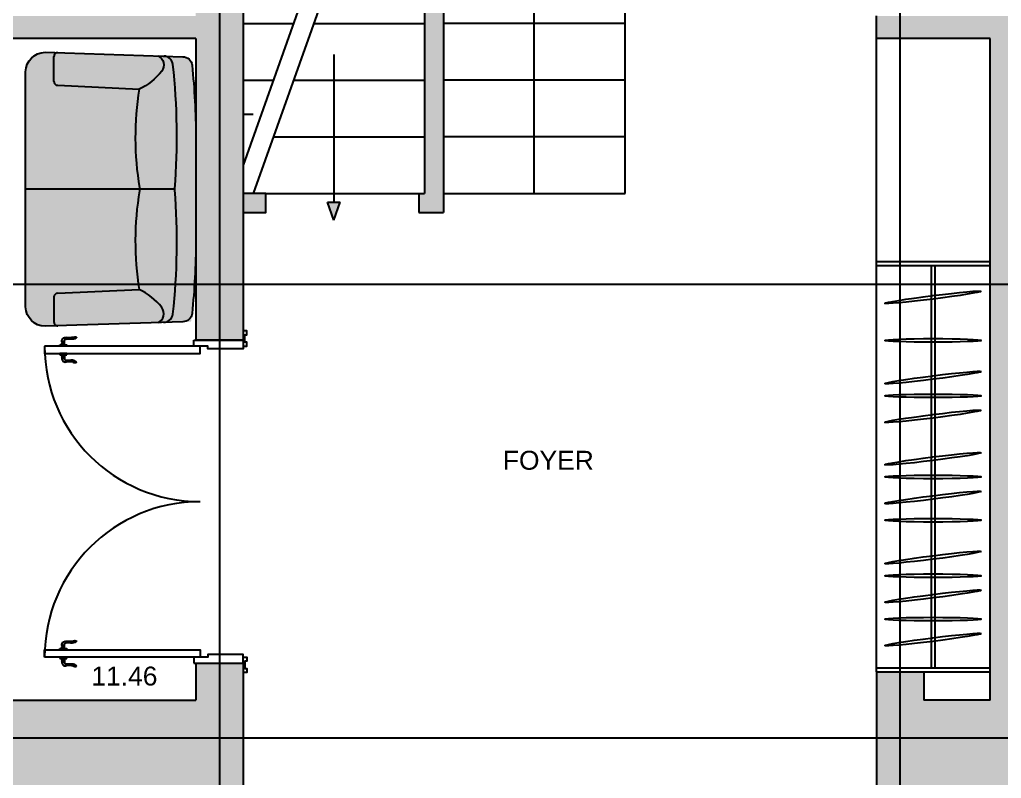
# Model space of a CAD drawing. Header units: millimetres. Extents: x 11159 to 50121, y 18346 to 37577.
# Drawn here: x 15978 to 21170, y 23942 to 27956 of the extents above; entities that cross this region are included whole.
import ezdxf

# ---------------------------------------------------------------- set-up
doc = ezdxf.new("R2010")
doc.units = ezdxf.units.MM
for name, color, linetype in [('area', 1, 'Continuous'), ('axis', 40, 'Continuous'), ('dim', 7, 'Continuous'), ('doors', 4, 'Continuous'), ('dwgmodels.com', 19, 'Continuous'), ('furnhatch', 254, 'Continuous'), ('furniture', 34, 'Continuous'), ('HATCH', 8, 'Continuous'), ('stairs', 19, 'Continuous'), ('wall', 5, 'Continuous')]:
    doc.layers.add(name, color=color, linetype=linetype)
doc.styles.add('KOTE', font='romrust.shx', dxfattribs={"width": 0.8})
doc.styles.get("Standard").update_dxf_attribs({"font": 'arial.ttf'})
doc.dimstyles.new('ayala 50', dxfattribs={"dimscale": 50, "dimtxt": 2.5, "dimasz": 1, "dimexe": 1, "dimexo": 2, "dimgap": 1, "dimtad": 1, "dimdec": 4, "dimzin": 9, "dimdsep": 46, "dimtxsty": 'KOTE', "dimblk": 'ARCHTICK', "dimcen": 0.09, "dimdle": 1, "dimadec": 0, "dimazin": 0, "dimtfac": 0.666667, "dimtdec": 4, "dimtix": 1, "dimtmove": 2, "dimatfit": 3, "dimfxl": 1, "dimtvp": 1, "dimtolj": 1, "dimarcsym": 0})

# ---------------------------------------------------------------- blocks, each defined once
blk = doc.blocks.new('_ArchTick')
at = {"color": 0, "linetype": 'ByBlock', "const_width": 0.15}
blk.add_lwpolyline([(-0.5, -0.5), (0.5, 0.5)], dxfattribs=at)
blk = doc.blocks.new('*D59')
at = {"layer": 'Defpoints', "color": 0}
for p in [(28435.1, 26556.4), (13435.1, 23556.4), (28435.1, 19246.4)]:
    blk.add_point(p, dxfattribs=at)
at = {"layer": 'dim', "color": 4, "lineweight": -2}
for p, q in [((28435.1, 26456.4), (28435.1, 19146.4)), ((13435.1, 23456.4), (13435.1, 19146.4)), ((13335.1, 19246.4), (28535.1, 19246.4))]:
    blk.add_line(p, q, dxfattribs=at)
at = {"layer": 'dim', "color": 4, "lineweight": -2, "xscale": 100, "yscale": 100, "zscale": 100, "rotation": 180}
blk.add_blockref('_ArchTick', (13435.1, 19246.4), dxfattribs=at)
at = {"layer": 'dim', "color": 4, "lineweight": -2, "xscale": 100, "yscale": 100, "zscale": 100}
blk.add_blockref('_ArchTick', (28435.1, 19246.4), dxfattribs=at)
at = {"layer": 'dim', "color": 3, "insert": (20935.1, 19366.4), "char_height": 200, "attachment_point": 5, "style": 'KOTE'}
blk.add_mtext('\\A1;15000', dxfattribs=at)
blk = doc.blocks.new('door-handle')
at = {"color": 0}
for p, q in [((-32, 10), (-32, -10)), ((-30, 9), (-32, 9)), ((-30, 9), (-30, -9)), ((-19, 9), (-21, 9)), ((-21, 9), (-21, -9)), ((-19, 10), (-19, -10)), ((-9, 10), (-19, 10)), ((0, 25), (-9, 25)), ((-9, 25), (-9, -25)), ((0, -25), (0, 25)), ((-32, -10), (-40.3, -10)), ((-30, -9), (-32, -9)), ((-19, -9), (-21, -9)), ((-9, -10), (-19, -10)), ((-9, -25), (0, -25)), ((-61.7, -93.1), (-60.8, -94))]:
    blk.add_line(p, q, dxfattribs=at)
for centre, radius, start, end in [((-34.5, -14.9), 25, 84.35495, 191.57472), ((-25.5, 16.2), 8.47, 237.89021, 302.10979), ((-91.1, -62.2), 42.6, 313.56134, 358.16916), ((-90.2, -63.1), 42.6, 313.56134, 358.16916), ((-242.8, -39.2), 184.8, 350.53954, 5.99139), ((-39.7, -19.5), 9.55, 85.97688, 192.32568), ((-595.6, -61.6), 548.1, 359.69304, 4.18611), ((-25.5, -16.2), 8.47, 57.89021, 122.10979), ((-38.9, -82.4), 25.1, 149.32935, 204.97263)]:
    blk.add_arc(centre, radius, start, end, dxfattribs=at)
blk = doc.blocks.new('love seat (pl)')
at = {"layer": 'furnhatch'}
blk.add_hatch(color=256, dxfattribs=at).paths.add_polyline_path([(701.2, -68.4), (724.6, -786, -0.44561), (617.9, -900), (-617.9, -900, -0.44561), (-724.6, -786), (-701.2, -68.4, -0.375487), (-656.5, -20.1, -0.026367), (-275, 0), (275, 0, -0.029374), (699.8, -25), (701.2, -68, -0.002014)])
at = {"color": 0, "linetype": 'ByBlock'}
for p, q in [((0, -110.6), (0, -900)), ((-550, -730), (-530, -300)), ((550, -730), (530, -300)), ((-570, -750), (-702.8, -750)), ((570, -750), (702.8, -750))]:
    blk.add_line(p, q, dxfattribs=at)
blk.add_lwpolyline([(622.1, -900), (-622.1, -900, -0.402311), (-725, -797.1), (-701.2, -68.4, -0.375487), (-656.5, -20.1, -0.026367), (-275, 0), (275, 0, -0.026367), (656.5, -20.1, -0.375487), (701.2, -68.4), (725, -797.1, -0.402311)], format="xyb", close=True, dxfattribs=at)
for points in [[(704.5, -169.2, 0.373199), (660, -121.1, 0.046644), (3.8, -110.4, -0.038519), (-3.8, -110.4, 0.046644), (-660, -121.1, 0.373199), (-704.5, -169.2)], [(-705.6, -201.3, -0.493591), (-625, -180, -0.122035), (-530, -300, 0.643813)], [(705.6, -201.3, 0.493591), (625, -180, 0.122035), (530, -300, -0.643813)], [(-530, -300, 0.080277), (-8.2, -298.1, -0.082122), (8.2, -298.1, 0.080277), (530, -300)]]:
    blk.add_lwpolyline(points, format="xyb", dxfattribs=at)
for centre, start, end in [((-702.8, -730), 178.1326, 270), ((-570, -730), 270, 0), ((570, -730), 180, 270), ((702.8, -730), 270, 1.8674)]:
    blk.add_arc(centre, 20, start, end, dxfattribs=at)
at = {"layer": 'dwgmodels.com'}
blk.add_lwpolyline([(-275, 0), (275, 0, -0.026367), (656.5, -20.1, -0.375487), (701.2, -68.4), (725, -797.1, -0.402311), (622.1, -900), (-622.1, -900, -0.402311), (-725, -797.1), (-701.2, -68.4, -0.375487), (-656.5, -20.1, -0.026367), (-275, 0, 0)], format="xyb", dxfattribs=at)

msp = doc.modelspace()

# ---------------------------------------------------------------- hatches: boundary and pattern name
msp.add_hatch(color=256).paths.add_polyline_path([(17673.81744, 26990.82061), (17606.40836, 26990.82061), (17640.1129, 26895.2558)])
at = {"layer": 'HATCH', "true_color": 0x2b2b2b}
h = msp.add_hatch(color=250, dxfattribs=at)
h.dxf.hatch_style = 1
h.paths.add_polyline_path([(28745.1129, 35266.3771), (23290.1129, 35266.3771), (23290.1129, 34756.3771), (24035.1129, 34756.3771), (24035.1129, 33047.46581), (23905.1129, 33047.46581), (23905.1129, 32525.2884), (24035.1129, 32525.2884), (24035.1129, 30816.3771), (20510.1129, 30816.3771), (20510.1129, 29176.3771), (20835.1129, 29176.3771), (20835.1129, 29296.3771), (20760.1129, 29296.3771), (20760.1129, 30696.3771), (21640.1129, 30696.3771), (21640.1129, 29296.3771), (21545.1129, 29296.3771), (21545.1129, 29176.3771), (21855.1129, 29176.3771), (21855.1129, 29296.3771), (21760.1129, 29296.3771), (21760.1129, 30696.3771), (23235.1129, 30696.3771), (23235.1129, 30296.3771), (24035.1129, 30296.3771), (24035.1129, 29296.3771), (22565.1129, 29296.3771), (22565.1129, 29176.3771), (23290.11374, 29176.3771), (23290.11374, 28981.3771), (23410.11374, 28981.3771), (23410.11374, 29176.3771), (24425.1129, 29176.3771), (24425.1129, 28981.3771), (24545.1129, 28981.3771), (24545.1129, 34756.3771), (28235.1129, 34756.3771), (28235.1129, 26756.3771), (27990.1129, 26756.3771), (27990.1129, 26246.3771), (28745.1129, 26246.3771)])
h.paths.add_polyline_path([(24035.1129, 30416.3771), (23355.1129, 30416.3771), (23355.1129, 30696.3771), (24035.1129, 30696.3771)], flags=16)
h.paths.add_polyline_path([(24790.1129, 26756.3771), (24545.1129, 26756.3771), (24545.1129, 28171.3771), (24425.1129, 28171.3771), (24425.1129, 27976.3771), (23410.11374, 27976.3771), (23410.11374, 28171.3771), (23290.11374, 28171.3771), (23290.11374, 27976.3771), (22565.1129, 27976.3771), (22565.1129, 27856.3771), (24035.1129, 27856.3771), (24035.1129, 24356.3771), (23500.1129, 24356.3771), (23500.1129, 23846.3771), (24545.1129, 23846.3771), (24545.1129, 26246.3771), (24790.1129, 26246.3771)])
h.paths.add_polyline_path([(21990.1129, 24356.3771), (21230.1129, 24356.3771), (21230.1129, 27856.3771), (21855.1129, 27856.3771), (21855.1129, 27976.3771), (20510.1129, 27976.3771), (20510.1129, 27856.3771), (21110.1129, 27856.3771), (21110.1129, 24356.3771), (20760.1129, 24356.3771), (20760.1129, 24506.3771), (20510.1129, 24506.3771), (20510.1129, 23756.3771), (20045.1129, 23756.3771), (20045.1129, 23246.3771), (20945.1129, 23246.3771), (20945.1129, 23846.3771), (21990.1129, 23846.3771)])
h.paths.add_polyline_path([(17625.1129, 23756.3771), (17160.1129, 23756.3771), (17160.1129, 24551.33276), (16910.1129, 24551.33276), (16910.1129, 24356.3771), (15680.1129, 24356.3771), (15680.1129, 23846.3771), (16725.1129, 23846.3771), (16725.1129, 23246.3771), (17625.1129, 23246.3771)])
h.paths.add_polyline_path([(14170.1129, 24356.3771), (13635.1129, 24356.3771), (13635.1129, 27856.3771), (16910.1129, 27856.3771), (16910.1129, 26261.33276), (17160.1129, 26261.33276), (17160.1129, 30816.3771), (17160.1129, 31066.3771), (16910.1129, 31066.3771), (16910.1129, 30816.3771), (16090.1129, 30816.3771), (16090.1129, 30696.3771), (16910.1129, 30696.3771), (16910.1129, 27976.3771), (13635.1129, 27976.3771), (13635.1129, 28801.3771), (13125.1129, 28801.3771), (13125.1129, 23846.3771), (14170.1129, 23846.3771)])
h.paths.add_polyline_path([(13635.1129, 34756.3771), (14380.1129, 34756.3771), (14380.1129, 35266.3771), (13125.1129, 35266.3771), (13125.1129, 30311.3771), (13635.1129, 30311.3771), (13635.1129, 30696.3771), (14380.1129, 30696.3771), (14380.1129, 30816.3771), (13635.1129, 30816.3771)])
h.paths.add_polyline_path([(17980.1129, 35266.3771), (16090.1129, 35266.3771), (16090.1129, 34756.3771), (16910.1129, 34756.3771), (16910.1129, 34506.3771), (17160.1129, 34506.3771), (17160.1129, 34756.3771), (17980.1129, 34756.3771)])
h.paths.add_polyline_path([(21580.1129, 35266.3771), (19690.1129, 35266.3771), (19690.1129, 34756.3771), (21580.1129, 34756.3771)])
h.paths.add_polyline_path([(20532.98087, 36456.3771), (20132.98087, 36456.3771), (20132.98087, 36056.3771), (20532.98087, 36056.3771)])
h.paths.add_polyline_path([(17537.24493, 36456.3771), (17137.24493, 36456.3771), (17137.24493, 36056.3771), (17537.24493, 36056.3771)])
h.paths.add_polyline_path([(20945.1129, 21356.3771), (20435.1129, 21356.3771), (20435.1129, 20846.3771), (20945.1129, 20846.3771)])
h.paths.add_polyline_path([(17235.1129, 21356.3771), (16725.1129, 21356.3771), (16725.1129, 20846.3771), (17235.1129, 20846.3771)])
h.paths.add_polyline_path([(19180.1129, 30816.3771), (17160.1129, 30816.3771), (17160.1129, 30696.3771), (19180.1129, 30696.3771)])
h = msp.add_hatch(color=250, dxfattribs=at)
h.dxf.hatch_style = 1
h.paths.add_polyline_path([(17280.1129, 27036.3771), (17160.1129, 27036.3771), (17160.1129, 26936.3771), (17280.1129, 26936.3771)])
h.paths.add_polyline_path([(18220.1129, 29736.3771), (18120.1129, 29736.3771), (18120.1129, 27036.3771), (18090.1129, 27036.3771), (18090.1129, 26936.3771), (18220.1129, 26936.3771)])

# ---------------------------------------------------------------- linework, layer by layer
for p, q in [((18700.1129, 27036.3771), (18700.1129, 30207.93307)), ((17607.60629, 28444.20168), (17160.1129, 27185.62653)), ((17701.82776, 28410.70071), (17213.17936, 27036.3771)), ((17640.1129, 27772.62504), (17640.1129, 26990.82061)), ((17640.1129, 26895.2558), (17606.40836, 26990.82061)), ((17606.40836, 26990.82061), (17673.81744, 26990.82061)), ((17640.1129, 26895.2558), (17673.81744, 26990.82061))]:
    msp.add_line(p, q)
at = {"layer": 'axis'}
for p, q in [((17035.1129, 35956.3771), (17035.1129, 18746.3771)), ((20635.1129, 18746.3771), (20635.1129, 35956.3771)), ((11559.01415, 26556.3771), (29161.1129, 26556.3771)), ((11559.01415, 24156.3771), (24892.55685, 24156.3771))]:
    msp.add_line(p, q, dxfattribs=at)
at = {"layer": 'doors'}
for centre, start, end in [((16933.1129, 26229.33276), 180, 270), ((16933.1129, 24583.33276), 90, 180)]:
    msp.add_arc(centre, 822.95565, start, end, dxfattribs=at)
at = {"layer": 'furniture', "color": 34, "linetype": 'ByBlock'}
for p, q in [((20510.1129, 24506.3771), (20510.1129, 27856.3771)), ((20510.1129, 26676.3771), (21110.1129, 26676.3771)), ((20510.1129, 26656.3771), (21110.1129, 26656.3771)), ((20800.1129, 24526.3771), (20800.1129, 26656.3771)), ((20820.1129, 24526.3771), (20820.1129, 26656.3771)), ((20510.1129, 24526.3771), (21110.1129, 24526.3771)), ((20510.1129, 24506.3771), (21110.1129, 24506.3771))]:
    msp.add_line(p, q, dxfattribs=at)
for points in [[(17160.1129, 26229.24406), (17180.1129, 26229.24406), (17180.1129, 26249.24406), (17170.1129, 26249.24406), (17170.1129, 26289.24406), (17180.1129, 26289.24406), (17180.1129, 26309.24406), (17160.1129, 26309.24406)], [(16110.15725, 26229.33276), (16110.15725, 26189.33276), (16933.1129, 26189.33276), (16933.1129, 26229.33276), (16110.15725, 26229.33276)], [(16900.1129, 26261.33276), (17160.1129, 26261.33276), (17160.1129, 26214.33276), (16973.1129, 26214.33276), (16973.1129, 26229.33276), (16900.1129, 26229.33276), (16900.1129, 26261.33276)], [(16110.15725, 24583.33276), (16110.15725, 24623.33276), (16933.1129, 24623.33276), (16933.1129, 24583.33276), (16110.15725, 24583.33276)], [(16900.1129, 24551.33276), (17160.1129, 24551.33276), (17160.1129, 24598.33276), (16973.1129, 24598.33276), (16973.1129, 24583.33276), (16900.1129, 24583.33276), (16900.1129, 24551.33276)], [(17160.1129, 24583.33276), (17180.1129, 24583.33276), (17180.1129, 24563.33276), (17170.1129, 24563.33276), (17170.1129, 24523.33276), (17180.1129, 24523.33276), (17180.1129, 24503.33276), (17160.1129, 24503.33276)]]:
    msp.add_lwpolyline(points, dxfattribs=at)
for centre, major_axis in [((20808.33773, 26487.35137), (254.09695, 31.92398)), ((20809.50902, 26259.58063), (256.09452, 0)), ((20808.33773, 26062.7946), (254.09695, 31.92398)), ((20809.50902, 25966.30621), (256.09452, 0)), ((20808.33773, 25857.90511), (254.09695, 31.92398)), ((20808.33773, 25633.58007), (254.09695, 31.92398)), ((20809.50902, 25537.09168), (256.09452, 0)), ((20808.33773, 25428.69058), (254.09695, 31.92398)), ((20809.50902, 25307.75187), (256.09452, 0)), ((20808.33773, 25110.96585), (254.09695, 31.92398)), ((20809.50902, 25014.47745), (256.09452, 0)), ((20808.33773, 24906.07636), (254.09695, 31.92398)), ((20809.50902, 24785.13765), (256.09452, 0)), ((20808.33773, 24676.73655), (254.09695, 31.92398))]:
    msp.add_ellipse(centre, major_axis=major_axis, ratio=0.0366900471, dxfattribs=at)
at = {"layer": 'stairs', "color": 0}
for p, q in [((19180.1129, 27036.3771), (19180.1129, 30696.3771)), ((17160.1129, 27936.3771), (17427.04644, 27936.3771)), ((17533.17936, 27936.3771), (18120.1129, 27936.3771)), ((19180.1129, 27936.3771), (18220.1129, 27936.3771)), ((17160.1129, 27636.3771), (17320.37977, 27636.3771)), ((17426.5127, 27636.3771), (18120.1129, 27636.3771)), ((19180.1129, 27636.3771), (18220.1129, 27636.3771)), ((17160.1129, 27456.3771), (17213.7131, 27456.3771)), ((17319.84603, 27336.3771), (18120.1129, 27336.3771)), ((19180.1129, 27336.3771), (18220.1129, 27336.3771)), ((17280.1129, 27036.3771), (18120.1129, 27036.3771)), ((18220.1129, 27036.3771), (19180.1129, 27036.3771))]:
    msp.add_line(p, q, dxfattribs=at)
at = {"layer": 'wall', "color": 5}
for p, q in [((17160.1129, 30816.3771), (17160.1129, 26261.33276)), ((18120.1129, 29736.3771), (18120.1129, 27036.3771)), ((18220.1129, 29736.3771), (18220.1129, 26936.3771)), ((20510.1129, 27856.3771), (20510.1129, 27976.3771)), ((16910.1129, 27856.3771), (13635.1129, 27856.3771)), ((16910.1129, 27856.3771), (16910.1129, 26261.33276)), ((21110.1129, 27856.3771), (20510.1129, 27856.3771)), ((21110.1129, 24356.3771), (21110.1129, 27856.3771)), ((18090.1129, 27036.3771), (18090.1129, 26936.3771)), ((18090.1129, 27036.3771), (18120.1129, 27036.3771)), ((18090.1129, 26936.3771), (18220.1129, 26936.3771)), ((17160.1129, 26261.33276), (16910.1129, 26261.33276)), ((16910.1129, 24551.33276), (16910.1129, 24356.3771)), ((16910.1129, 24551.33276), (17160.1129, 24551.33276)), ((17160.1129, 24551.33276), (17160.1129, 23756.3771)), ((20510.1129, 24506.3771), (20510.1129, 23756.3771)), ((20510.1129, 24506.3771), (20760.1129, 24506.3771)), ((20760.1129, 24506.3771), (20760.1129, 24356.3771)), ((15680.1129, 24356.3771), (16910.1129, 24356.3771)), ((21110.1129, 24356.3771), (20760.1129, 24356.3771))]:
    msp.add_line(p, q, dxfattribs=at)
msp.add_lwpolyline([(17280.1129, 27036.3771), (17160.1129, 27036.3771), (17160.1129, 26936.3771), (17280.1129, 26936.3771)], close=True, dxfattribs=at)

# ---------------------------------------------------------------- block references
at = {"layer": 'furniture', "color": 34, "rotation": 270}
msp.add_blockref('love seat (pl)', (16910.1129, 27058.85493), dxfattribs=at)
at = {"layer": 'furniture', "color": 34, "linetype": 'ByBlock', "zscale": 0.07530120532436947}
for p, xscale, yscale, rotation in [((16208.98255, 26229.85477), -0.7530120532028377, 0.7530120532028377, 89.99999996899736), ((16208.98255, 26189.85477), 0.753012053319253, 0.753012053319253, 90.00000003100263), ((16208.98255, 24622.81074), -0.753012053319253, 0.753012053319253, 89.99999996899736), ((16208.98255, 24582.81074), 0.7530120532028377, 0.7530120532028377, 90.00000003100263)]:
    msp.add_blockref('door-handle', p, dxfattribs=dict(at, xscale=xscale, yscale=yscale, rotation=rotation))

# ---------------------------------------------------------------- texts
at = {"color": 3, "linetype": 'Continuous', "insert": (18533.81538, 25675.32897), "char_height": 100, "attachment_point": 1}
msp.add_mtext('FOYER', dxfattribs=at)
at = {"layer": 'area', "color": 250, "linetype": 'Continuous', "insert": (16357.66195, 24533.78509), "char_height": 100, "attachment_point": 1}
msp.add_mtext('11.46', dxfattribs=at)

# ---------------------------------------------------------------- dimensions: what is measured, and where the dimension line sits
at = {"layer": 'dim'}
dim = msp.add_linear_dim(base=(28435.1129, 19246.3771), p1=(13435.1129, 23556.3771), p2=(28435.1129, 26556.3771), dimstyle='ayala 50', override={"dimscale": 1, "dimtxt": 200, "dimasz": 100, "dimexe": 100, "dimexo": 100, "dimgap": 20, "dimdle": 100}, dxfattribs=at)
dim.commit()
dim.dimension.update_dxf_attribs({"geometry": '*D59', "text_midpoint": (20935.1129, 19366.3771)})

doc.saveas('drawing.dxf')
